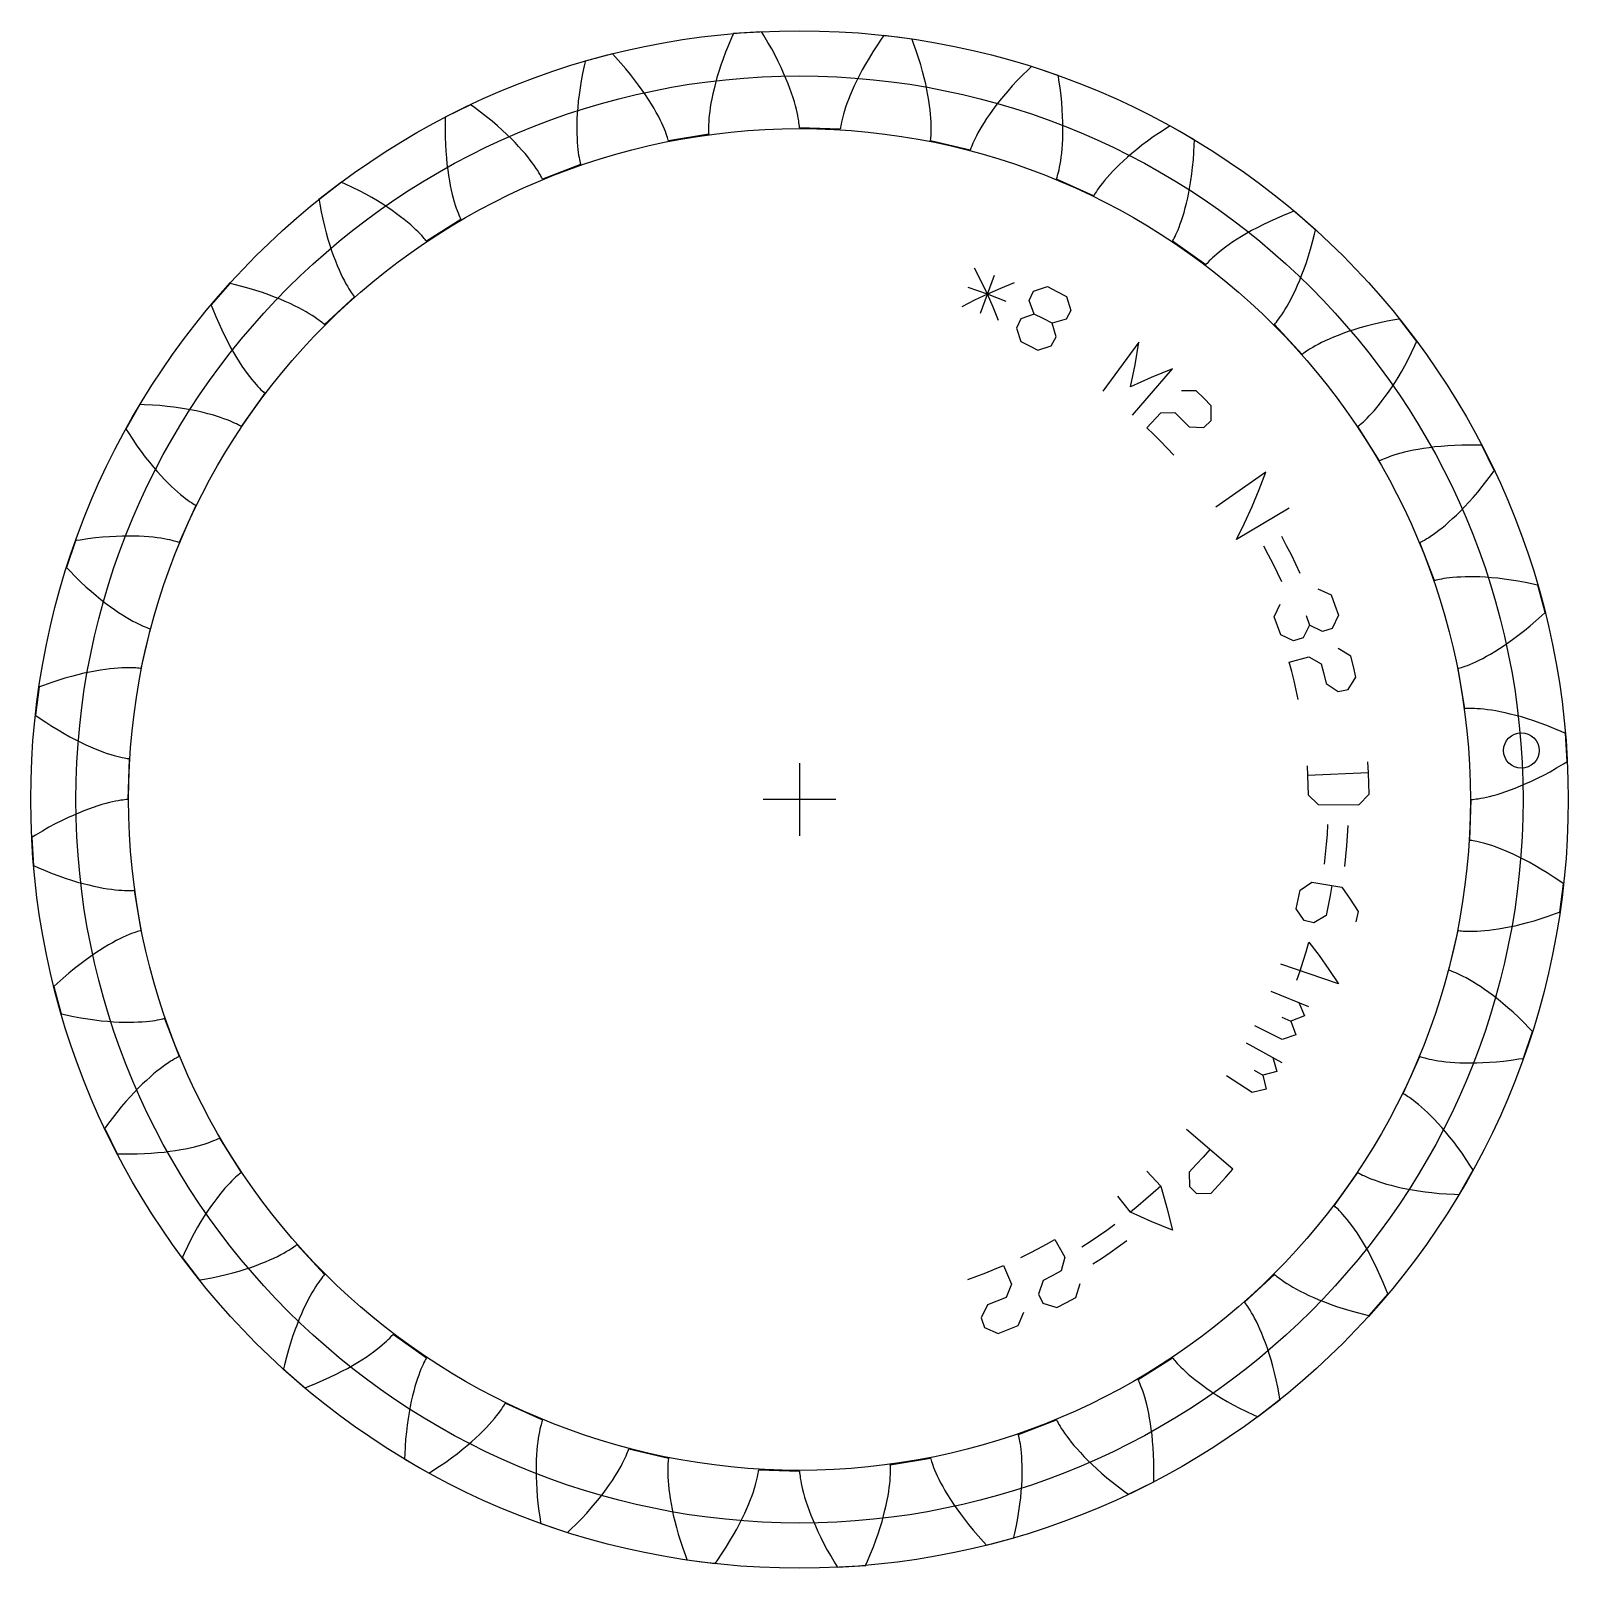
# Model space of a CAD drawing. Extents: x -34 to 34, y -34 to 34.
import ezdxf

# ---------------------------------------------------------------- set-up
doc = ezdxf.new("R2010")
doc.units = 0
for name, color, linetype in [('gear', 7, 'CONTINUOUS'), ('gear_guides', 5, 'CONTINUOUS'), ('gear_texts', 7, 'CONTINUOUS')]:
    doc.layers.add(name, color=color, linetype=linetype)

msp = doc.modelspace()

# ---------------------------------------------------------------- linework, layer by layer
at = {"layer": 'gear'}
msp.add_lwpolyline([(29.7, 0), (29.700416, 0.000924), (29.73679, 0.002999), (29.787189, 0.006969), (29.851541, 0.013447), (29.929753, 0.023041), (30.021713, 0.03636), (30.12729, 0.054006), (30.246331, 0.076579), (30.378666, 0.104673), (30.524104, 0.138879), (30.682434, 0.179779), (30.853427, 0.22795), (31.036835, 0.283963), (31.232391, 0.34838), (31.439808, 0.421755), (31.658783, 0.504636), (31.888994, 0.597558), (32.130099, 0.701048), (32.381743, 0.815624), (32.643549, 0.941792), (32.915125, 1.080047), (33.196064, 1.230872), (33.485939, 1.394738), (33.784309, 1.572103), (33.936538, 1.665988), (33.955705, 1.677972), (33.958103, 1.679473), (33.958477, 1.679838), (33.8737, 2.927871), (33.873281, 2.928181), (33.870702, 2.929345), (33.85009, 2.938626), (33.686563, 3.011063), (33.366948, 3.146449), (33.057576, 3.26961), (32.758822, 3.381057), (32.471044, 3.481316), (32.194581, 3.57092), (31.929755, 3.650414), (31.676868, 3.720348), (31.436207, 3.781285), (31.208035, 3.833791), (30.9926, 3.878444), (30.79013, 3.915823), (30.600832, 3.946519), (30.424895, 3.971124), (30.262489, 3.990237), (30.113761, 4.00446), (29.978843, 4.014401), (29.857842, 4.020668), (29.750849, 4.023875), (29.657932, 4.024635), (29.579141, 4.023565), (29.514505, 4.02128), (29.464032, 4.018398), (29.427711, 4.015535), (29.427174, 4.016395), (29.129323, 5.794183), (29.129551, 5.79517), (29.164821, 5.804302), (29.213477, 5.818028), (29.275329, 5.836935), (29.350166, 5.861603), (29.437761, 5.892607), (29.537866, 5.930511), (29.650217, 5.975874), (29.774528, 6.029246), (29.910498, 6.091168), (30.057806, 6.16217), (30.216116, 6.242775), (30.385073, 6.333493), (30.564304, 6.434823), (30.753421, 6.547254), (30.952019, 6.671262), (31.159678, 6.80731), (31.375961, 6.955849), (31.600416, 7.117317), (31.832578, 7.292137), (32.071964, 7.480717), (32.318079, 7.683452), (32.570416, 7.900721), (32.828451, 8.132888), (32.959439, 8.254667), (32.9759, 8.270159), (32.977959, 8.2721), (32.978254, 8.27253), (32.651627, 9.480044), (32.651156, 9.480266), (32.648399, 9.480905), (32.626373, 9.485987), (32.451856, 9.525128), (32.11197, 9.59556), (31.784515, 9.655998), (31.469759, 9.70702), (31.167951, 9.74921), (30.879319, 9.783157), (30.604073, 9.809458), (30.342402, 9.828713), (30.094477, 9.841528), (29.860446, 9.848512), (29.640439, 9.850277), (29.434567, 9.847438), (29.242918, 9.840614), (29.065561, 9.830423), (28.902547, 9.817484), (28.753902, 9.802419), (28.619637, 9.785847), (28.499739, 9.768388), (28.394176, 9.75066), (28.302896, 9.733278), (28.225828, 9.716857), (28.162879, 9.702007), (28.113938, 9.689333), (28.078874, 9.67944), (28.078179, 9.680178), (27.439222, 11.365698), (27.439253, 11.366711), (27.472064, 11.382548), (27.517108, 11.405503), (27.574082, 11.436113), (27.642669, 11.474908), (27.722532, 11.522404), (27.813319, 11.57911), (27.914661, 11.64552), (28.026171, 11.722118), (28.147448, 11.809376), (28.278074, 11.907753), (28.417617, 12.017694), (28.565629, 12.13963), (28.721647, 12.273979), (28.885196, 12.421145), (29.055786, 12.581514), (29.232913, 12.755461), (29.416062, 12.943341), (29.604703, 13.145495), (29.798298, 13.362248), (29.996294, 13.593907), (30.198129, 13.840761), (30.40323, 14.103084), (30.611014, 14.38113), (30.715727, 14.526123), (30.728849, 14.544529), (30.73049, 14.546835), (30.730696, 14.547314), (30.174771, 15.667904), (30.174264, 15.66803), (30.171436, 15.668118), (30.148842, 15.668806), (29.970043, 15.673149), (29.622946, 15.675919), (29.289992, 15.671312), (28.971331, 15.659948), (28.667091, 15.642447), (28.377382, 15.619433), (28.102294, 15.591531), (27.841895, 15.559366), (27.596233, 15.523567), (27.365336, 15.484759), (27.149213, 15.443569), (26.94785, 15.400622), (26.761215, 15.35654), (26.589255, 15.311944), (26.431896, 15.267451), (26.289047, 15.223676), (26.160594, 15.181229), (26.046406, 15.140714), (25.94633, 15.102733), (25.860195, 15.067877), (25.787812, 15.036736), (25.72897, 15.00989), (25.683442, 14.987913), (25.650981, 14.971368), (25.650156, 14.971957), (24.694647, 16.500436), (24.69448, 16.501435), (24.723571, 16.523369), (24.763271, 16.554671), (24.813179, 16.595808), (24.872879, 16.647238), (24.941942, 16.709402), (25.019922, 16.78273), (25.10636, 16.867634), (25.200784, 16.964515), (25.302708, 17.073757), (25.411632, 17.195727), (25.527045, 17.330779), (25.648424, 17.479248), (25.775234, 17.641454), (25.90693, 17.817698), (26.042955, 18.008267), (26.182744, 18.213427), (26.32572, 18.433427), (26.471298, 18.668499), (26.618887, 18.918856), (26.767884, 19.18469), (26.917682, 19.466177), (27.067666, 19.763473), (27.217213, 20.076713), (27.291627, 20.239349), (27.300906, 20.259961), (27.302066, 20.262542), (27.302174, 20.263053), (26.538315, 21.253655), (26.537793, 21.25368), (26.535002, 21.253215), (26.512708, 21.249481), (26.336497, 21.218859), (25.99553, 21.15386), (25.669872, 21.084386), (25.35955, 21.011073), (25.064571, 20.934554), (24.784919, 20.855463), (24.52056, 20.774429), (24.271439, 20.692082), (24.037481, 20.609044), (23.818592, 20.525936), (23.614657, 20.443374), (23.425542, 20.361968), (23.251093, 20.282322), (23.091137, 20.205035), (22.945483, 20.130698), (22.813919, 20.059896), (22.696215, 19.993205), (22.592125, 19.931192), (22.501382, 19.874416), (22.423702, 19.823426), (22.358784, 19.778762), (22.306311, 19.740953), (22.265945, 19.710515), (22.237336, 19.687956), (22.236412, 19.688372), (21.001071, 21.001071), (21.000712, 21.002019), (21.024965, 21.029207), (21.057795, 21.067652), (21.098719, 21.117735), (21.147239, 21.179824), (21.202847, 21.254267), (21.265023, 21.341399), (21.333236, 21.441535), (21.406946, 21.554976), (21.485599, 21.682003), (21.568634, 21.82288), (21.655483, 21.977852), (21.745565, 22.147148), (21.838294, 22.330977), (21.933075, 22.529528), (22.029309, 22.742972), (22.126386, 22.971461), (22.223695, 23.215127), (22.320616, 23.474083), (22.416527, 23.748422), (22.5108, 24.038217), (22.602804, 24.34352), (22.691906, 24.664363), (22.777469, 25.000759), (22.818725, 25.174788), (22.823804, 25.196814), (22.824438, 25.199572), (22.824445, 25.200094), (21.882006, 26.02264), (21.88149, 26.022564), (21.878843, 26.021563), (21.857706, 26.013551), (21.690855, 25.94914), (21.36912, 25.818871), (21.063273, 25.687199), (20.773217, 25.554754), (20.498833, 25.422157), (20.239984, 25.290028), (19.996514, 25.158978), (19.768245, 25.029612), (19.554983, 24.902527), (19.356513, 24.778313), (19.172604, 24.657552), (19.003004, 24.540815), (18.847445, 24.428666), (18.705641, 24.321658), (18.577287, 24.220334), (18.462064, 24.125226), (18.359633, 24.036853), (18.269641, 23.955724), (18.191718, 23.882336), (18.125478, 23.817172), (18.070522, 23.760701), (18.026432, 23.713381), (17.99278, 23.675653), (17.969122, 23.647946), (17.968135, 23.648174), (16.500436, 24.694647), (16.499899, 24.695507), (16.518382, 24.726904), (16.543081, 24.771015), (16.573447, 24.82812), (16.608922, 24.898481), (16.648938, 24.982342), (16.692921, 25.07993), (16.740288, 25.19145), (16.79045, 25.317091), (16.84281, 25.457022), (16.896766, 25.611391), (16.951712, 25.780329), (17.007035, 25.963946), (17.062119, 26.162333), (17.116345, 26.37556), (17.169088, 26.603677), (17.219724, 26.846714), (17.267626, 27.104683), (17.312165, 27.377572), (17.352712, 27.665351), (17.388637, 27.967968), (17.419312, 28.285354), (17.444109, 28.617415), (17.4624, 28.96404), (17.468912, 29.142774), (17.469597, 29.165368), (17.46968, 29.168196), (17.469585, 29.168709), (16.384784, 29.79159), (16.384293, 29.791414), (16.381892, 29.789916), (16.362724, 29.777935), (16.211645, 29.682211), (15.921506, 29.491677), (15.647224, 29.302868), (15.38858, 29.11638), (15.145337, 28.932802), (14.917239, 28.752713), (14.704013, 28.576682), (14.505369, 28.405268), (14.320997, 28.23902), (14.150574, 28.078473), (13.993758, 27.924153), (13.850191, 27.776572), (13.719501, 27.63623), (13.601297, 27.503614), (13.495177, 27.379196), (13.400722, 27.263436), (13.3175, 27.156778), (13.245065, 27.059652), (13.182956, 26.972472), (13.130703, 26.895637), (13.087819, 26.82953), (13.053808, 26.774518), (13.028163, 26.73095), (13.010365, 26.699159), (13.009352, 26.69919), (11.365698, 27.439222), (11.365003, 27.43996), (11.377006, 27.47436), (11.392625, 27.522442), (11.411267, 27.584373), (11.432333, 27.660303), (11.45522, 27.75036), (11.47932, 27.854653), (11.50402, 27.973272), (11.528707, 28.106285), (11.552761, 28.253741), (11.575565, 28.415671), (11.596497, 28.592082), (11.614935, 28.782965), (11.630258, 28.988286), (11.641842, 29.207994), (11.649069, 29.442017), (11.651318, 29.690264), (11.647973, 29.952621), (11.638418, 30.228955), (11.622043, 30.519115), (11.59824, 30.822927), (11.566406, 31.140198), (11.525944, 31.470716), (11.476261, 31.81425), (11.447779, 31.990819), (11.444042, 32.013113), (11.443572, 32.015903), (11.443379, 32.016388), (10.257904, 32.415666), (10.257457, 32.415397), (10.255394, 32.41346), (10.238932, 32.397969), (10.109431, 32.27461), (9.862038, 32.031135), (9.629861, 31.792443), (9.412569, 31.55908), (9.209814, 31.331575), (9.021233, 31.110446), (8.846446, 30.8962), (8.685059, 30.689326), (8.536664, 30.490303), (8.400837, 30.299593), (8.27714, 30.117645), (8.165123, 29.944892), (8.064323, 29.78175), (7.974263, 29.628621), (7.894455, 29.485891), (7.824399, 29.353928), (7.763584, 29.233084), (7.711488, 29.123692), (7.667581, 29.026071), (7.631321, 28.940518), (7.602158, 28.867315), (7.579534, 28.806724), (7.562881, 28.758991), (7.551627, 28.724339), (7.550627, 28.724171), (5.794183, 29.129323), (5.793357, 29.129911), (5.798418, 29.165991), (5.804357, 29.216197), (5.810558, 29.280575), (5.816407, 29.359156), (5.821285, 29.451948), (5.824575, 29.558938), (5.825659, 29.680096), (5.823922, 29.815369), (5.818747, 29.964686), (5.809522, 30.127953), (5.795635, 30.305058), (5.77648, 30.495869), (5.751452, 30.700235), (5.719951, 30.917981), (5.681383, 31.148918), (5.635158, 31.392833), (5.580694, 31.649496), (5.517412, 31.918657), (5.444744, 32.200047), (5.362128, 32.493377), (5.26901, 32.798342), (5.164844, 33.114616), (5.049096, 33.441855), (4.986714, 33.609475), (4.9787, 33.630612), (4.977695, 33.633257), (4.97741, 33.633694), (3.736819, 33.794026), (3.736432, 33.793675), (3.734788, 33.791373), (3.721663, 33.772968), (3.618717, 33.626715), (3.423577, 33.339653), (3.242428, 33.060253), (3.074838, 32.788982), (2.920363, 32.526293), (2.778545, 32.272623), (2.648914, 32.028394), (2.530988, 31.79401), (2.424271, 31.569861), (2.328259, 31.356317), (2.242436, 31.153733), (2.166274, 30.962445), (2.099238, 30.782773), (2.040783, 30.615017), (1.990353, 30.45946), (1.947388, 30.316365), (1.911317, 30.185978), (1.881564, 30.068525), (1.857545, 29.964214), (1.838673, 29.873231), (1.824351, 29.795745), (1.813982, 29.731905), (1.806962, 29.68184), (1.802684, 29.645658), (1.801736, 29.645299), (0, 29.7), (-0.000924, 29.700416), (-0.002999, 29.73679), (-0.006969, 29.787189), (-0.013447, 29.851541), (-0.023041, 29.929753), (-0.03636, 30.021713), (-0.054006, 30.12729), (-0.076579, 30.246331), (-0.104673, 30.378666), (-0.138879, 30.524104), (-0.179779, 30.682434), (-0.22795, 30.853427), (-0.283963, 31.036835), (-0.34838, 31.232391), (-0.421755, 31.439808), (-0.504636, 31.658783), (-0.597558, 31.888994), (-0.701048, 32.130099), (-0.815624, 32.381743), (-0.941792, 32.643549), (-1.080047, 32.915125), (-1.230872, 33.196064), (-1.394738, 33.485939), (-1.572103, 33.784309), (-1.665988, 33.936538), (-1.677972, 33.955705), (-1.679473, 33.958103), (-1.679838, 33.958477), (-2.927871, 33.8737), (-2.928181, 33.873281), (-2.929345, 33.870702), (-2.938626, 33.85009), (-3.011063, 33.686563), (-3.146449, 33.366948), (-3.26961, 33.057576), (-3.381057, 32.758822), (-3.481316, 32.471044), (-3.57092, 32.194581), (-3.650414, 31.929755), (-3.720348, 31.676868), (-3.781285, 31.436207), (-3.833791, 31.208035), (-3.878444, 30.9926), (-3.915823, 30.79013), (-3.946519, 30.600832), (-3.971124, 30.424895), (-3.990237, 30.262489), (-4.00446, 30.113761), (-4.014401, 29.978843), (-4.020668, 29.857842), (-4.023875, 29.750849), (-4.024635, 29.657932), (-4.023565, 29.579141), (-4.02128, 29.514505), (-4.018398, 29.464032), (-4.015535, 29.427711), (-4.016395, 29.427174), (-5.794183, 29.129323), (-5.79517, 29.129551), (-5.804302, 29.164821), (-5.818028, 29.213477), (-5.836935, 29.275329), (-5.861603, 29.350166), (-5.892607, 29.437761), (-5.930511, 29.537866), (-5.975874, 29.650217), (-6.029246, 29.774528), (-6.091168, 29.910498), (-6.16217, 30.057806), (-6.242775, 30.216116), (-6.333493, 30.385073), (-6.434823, 30.564304), (-6.547254, 30.753421), (-6.671262, 30.952019), (-6.80731, 31.159678), (-6.955849, 31.375961), (-7.117317, 31.600416), (-7.292137, 31.832578), (-7.480717, 32.071964), (-7.683452, 32.318079), (-7.900721, 32.570416), (-8.132888, 32.828451), (-8.254667, 32.959439), (-8.270159, 32.9759), (-8.2721, 32.977959), (-8.27253, 32.978254), (-9.480044, 32.651627), (-9.480266, 32.651156), (-9.480905, 32.648399), (-9.485987, 32.626373), (-9.525128, 32.451856), (-9.59556, 32.11197), (-9.655998, 31.784515), (-9.70702, 31.469759), (-9.74921, 31.167951), (-9.783157, 30.879319), (-9.809458, 30.604073), (-9.828713, 30.342402), (-9.841528, 30.094477), (-9.848512, 29.860446), (-9.850277, 29.640439), (-9.847438, 29.434567), (-9.840614, 29.242918), (-9.830423, 29.065561), (-9.817484, 28.902547), (-9.802419, 28.753902), (-9.785847, 28.619637), (-9.768388, 28.499739), (-9.75066, 28.394176), (-9.733278, 28.302896), (-9.716857, 28.225828), (-9.702007, 28.162879), (-9.689333, 28.113938), (-9.67944, 28.078874), (-9.680178, 28.078179), (-11.365698, 27.439222), (-11.366711, 27.439253), (-11.382548, 27.472064), (-11.405503, 27.517108), (-11.436113, 27.574082), (-11.474908, 27.642669), (-11.522404, 27.722532), (-11.57911, 27.813319), (-11.64552, 27.914661), (-11.722118, 28.026171), (-11.809376, 28.147448), (-11.907753, 28.278074), (-12.017694, 28.417617), (-12.13963, 28.565629), (-12.273979, 28.721647), (-12.421145, 28.885196), (-12.581514, 29.055786), (-12.755461, 29.232913), (-12.943341, 29.416062), (-13.145495, 29.604703), (-13.362248, 29.798298), (-13.593907, 29.996294), (-13.840761, 30.198129), (-14.103084, 30.40323), (-14.38113, 30.611014), (-14.526123, 30.715727), (-14.544529, 30.728849), (-14.546835, 30.73049), (-14.547314, 30.730696), (-15.667904, 30.174771), (-15.66803, 30.174264), (-15.668118, 30.171436), (-15.668806, 30.148842), (-15.673149, 29.970043), (-15.675919, 29.622946), (-15.671312, 29.289992), (-15.659948, 28.971331), (-15.642447, 28.667091), (-15.619433, 28.377382), (-15.591531, 28.102294), (-15.559366, 27.841895), (-15.523567, 27.596233), (-15.484759, 27.365336), (-15.443569, 27.149213), (-15.400622, 26.94785), (-15.35654, 26.761215), (-15.311944, 26.589255), (-15.267451, 26.431896), (-15.223676, 26.289047), (-15.181229, 26.160594), (-15.140714, 26.046406), (-15.102733, 25.94633), (-15.067877, 25.860195), (-15.036736, 25.787812), (-15.00989, 25.72897), (-14.987913, 25.683442), (-14.971368, 25.650981), (-14.971957, 25.650156), (-16.500436, 24.694647), (-16.501435, 24.69448), (-16.523369, 24.723571), (-16.554671, 24.763271), (-16.595808, 24.813179), (-16.647238, 24.872879), (-16.709402, 24.941942), (-16.78273, 25.019922), (-16.867634, 25.10636), (-16.964515, 25.200784), (-17.073757, 25.302708), (-17.195727, 25.411632), (-17.330779, 25.527045), (-17.479248, 25.648424), (-17.641454, 25.775234), (-17.817698, 25.90693), (-18.008267, 26.042955), (-18.213427, 26.182744), (-18.433427, 26.32572), (-18.668499, 26.471298), (-18.918856, 26.618887), (-19.18469, 26.767884), (-19.466177, 26.917682), (-19.763473, 27.067666), (-20.076713, 27.217213), (-20.239349, 27.291627), (-20.259961, 27.300906), (-20.262542, 27.302066), (-20.263053, 27.302174), (-21.253655, 26.538315), (-21.25368, 26.537793), (-21.253215, 26.535002), (-21.249481, 26.512708), (-21.218859, 26.336497), (-21.15386, 25.99553), (-21.084386, 25.669872), (-21.011073, 25.35955), (-20.934554, 25.064571), (-20.855463, 24.784919), (-20.774429, 24.52056), (-20.692082, 24.271439), (-20.609044, 24.037481), (-20.525936, 23.818592), (-20.443374, 23.614657), (-20.361968, 23.425542), (-20.282322, 23.251093), (-20.205035, 23.091137), (-20.130698, 22.945483), (-20.059896, 22.813919), (-19.993205, 22.696215), (-19.931192, 22.592125), (-19.874416, 22.501382), (-19.823426, 22.423702), (-19.778762, 22.358784), (-19.740953, 22.306311), (-19.710515, 22.265945), (-19.687956, 22.237336), (-19.688372, 22.236412), (-21.001071, 21.001071), (-21.002019, 21.000712), (-21.029207, 21.024965), (-21.067652, 21.057795), (-21.117735, 21.098719), (-21.179824, 21.147239), (-21.254267, 21.202847), (-21.341399, 21.265023), (-21.441535, 21.333236), (-21.554976, 21.406946), (-21.682003, 21.485599), (-21.82288, 21.568634), (-21.977852, 21.655483), (-22.147148, 21.745565), (-22.330977, 21.838294), (-22.529528, 21.933075), (-22.742972, 22.029309), (-22.971461, 22.126386), (-23.215127, 22.223695), (-23.474083, 22.320616), (-23.748422, 22.416527), (-24.038217, 22.5108), (-24.34352, 22.602804), (-24.664363, 22.691906), (-25.000759, 22.777469), (-25.174788, 22.818725), (-25.196814, 22.823804), (-25.199572, 22.824438), (-25.200094, 22.824445), (-26.02264, 21.882006), (-26.022564, 21.88149), (-26.021563, 21.878843), (-26.013551, 21.857706), (-25.94914, 21.690855), (-25.818871, 21.36912), (-25.687199, 21.063273), (-25.554754, 20.773217), (-25.422157, 20.498833), (-25.290028, 20.239984), (-25.158978, 19.996514), (-25.029612, 19.768245), (-24.902527, 19.554983), (-24.778313, 19.356513), (-24.657552, 19.172604), (-24.540815, 19.003004), (-24.428666, 18.847445), (-24.321658, 18.705641), (-24.220334, 18.577287), (-24.125226, 18.462064), (-24.036853, 18.359633), (-23.955724, 18.269641), (-23.882336, 18.191718), (-23.817172, 18.125478), (-23.760701, 18.070522), (-23.713381, 18.026432), (-23.675653, 17.99278), (-23.647946, 17.969122), (-23.648174, 17.968135), (-24.694647, 16.500436), (-24.695507, 16.499899), (-24.726904, 16.518382), (-24.771015, 16.543081), (-24.82812, 16.573447), (-24.898481, 16.608922), (-24.982342, 16.648938), (-25.07993, 16.692921), (-25.19145, 16.740288), (-25.317091, 16.79045), (-25.457022, 16.84281), (-25.611391, 16.896766), (-25.780329, 16.951712), (-25.963946, 17.007035), (-26.162333, 17.062119), (-26.37556, 17.116345), (-26.603677, 17.169088), (-26.846714, 17.219724), (-27.104683, 17.267626), (-27.377572, 17.312165), (-27.665351, 17.352712), (-27.967968, 17.388637), (-28.285354, 17.419312), (-28.617415, 17.444109), (-28.96404, 17.4624), (-29.142774, 17.468912), (-29.165368, 17.469597), (-29.168196, 17.46968), (-29.168709, 17.469585), (-29.79159, 16.384784), (-29.791414, 16.384293), (-29.789916, 16.381892), (-29.777935, 16.362724), (-29.682211, 16.211645), (-29.491677, 15.921506), (-29.302868, 15.647224), (-29.11638, 15.38858), (-28.932802, 15.145337), (-28.752713, 14.917239), (-28.576682, 14.704013), (-28.405268, 14.505369), (-28.23902, 14.320997), (-28.078473, 14.150574), (-27.924153, 13.993758), (-27.776572, 13.850191), (-27.63623, 13.719501), (-27.503614, 13.601297), (-27.379196, 13.495177), (-27.263436, 13.400722), (-27.156778, 13.3175), (-27.059652, 13.245065), (-26.972472, 13.182956), (-26.895637, 13.130703), (-26.82953, 13.087819), (-26.774518, 13.053808), (-26.73095, 13.028163), (-26.699159, 13.010365), (-26.69919, 13.009352), (-27.439222, 11.365698), (-27.43996, 11.365003), (-27.47436, 11.377006), (-27.522442, 11.392625), (-27.584373, 11.411267), (-27.660303, 11.432333), (-27.75036, 11.45522), (-27.854653, 11.47932), (-27.973272, 11.50402), (-28.106285, 11.528707), (-28.253741, 11.552761), (-28.415671, 11.575565), (-28.592082, 11.596497), (-28.782965, 11.614935), (-28.988286, 11.630258), (-29.207994, 11.641842), (-29.442017, 11.649069), (-29.690264, 11.651318), (-29.952621, 11.647973), (-30.228955, 11.638418), (-30.519115, 11.622043), (-30.822927, 11.59824), (-31.140198, 11.566406), (-31.470716, 11.525944), (-31.81425, 11.476261), (-31.990819, 11.447779), (-32.013113, 11.444042), (-32.015903, 11.443572), (-32.016388, 11.443379), (-32.415666, 10.257904), (-32.415397, 10.257457), (-32.41346, 10.255394), (-32.397969, 10.238932), (-32.27461, 10.109431), (-32.031135, 9.862038), (-31.792443, 9.629861), (-31.55908, 9.412569), (-31.331575, 9.209814), (-31.110446, 9.021233), (-30.8962, 8.846446), (-30.689326, 8.685059), (-30.490303, 8.536664), (-30.299593, 8.400837), (-30.117645, 8.27714), (-29.944892, 8.165123), (-29.78175, 8.064323), (-29.628621, 7.974263), (-29.485891, 7.894455), (-29.353928, 7.824399), (-29.233084, 7.763584), (-29.123692, 7.711488), (-29.026071, 7.667581), (-28.940518, 7.631321), (-28.867315, 7.602158), (-28.806724, 7.579534), (-28.758991, 7.562881), (-28.724339, 7.551627), (-28.724171, 7.550627), (-29.129323, 5.794183), (-29.129911, 5.793357), (-29.165991, 5.798418), (-29.216197, 5.804357), (-29.280575, 5.810558), (-29.359156, 5.816407), (-29.451948, 5.821285), (-29.558938, 5.824575), (-29.680096, 5.825659), (-29.815369, 5.823922), (-29.964686, 5.818747), (-30.127953, 5.809522), (-30.305058, 5.795635), (-30.495869, 5.77648), (-30.700235, 5.751452), (-30.917981, 5.719951), (-31.148918, 5.681383), (-31.392833, 5.635158), (-31.649496, 5.580694), (-31.918657, 5.517412), (-32.200047, 5.444744), (-32.493377, 5.362128), (-32.798342, 5.26901), (-33.114616, 5.164844), (-33.441855, 5.049096), (-33.609475, 4.986714), (-33.630612, 4.9787), (-33.633257, 4.977695), (-33.633694, 4.97741), (-33.794026, 3.736819), (-33.793675, 3.736432), (-33.791373, 3.734788), (-33.772968, 3.721663), (-33.626715, 3.618717), (-33.339653, 3.423577), (-33.060253, 3.242428), (-32.788982, 3.074838), (-32.526293, 2.920363), (-32.272623, 2.778545), (-32.028394, 2.648914), (-31.79401, 2.530988), (-31.569861, 2.424271), (-31.356317, 2.328259), (-31.153733, 2.242436), (-30.962445, 2.166274), (-30.782773, 2.099238), (-30.615017, 2.040783), (-30.45946, 1.990353), (-30.316365, 1.947388), (-30.185978, 1.911317), (-30.068525, 1.881564), (-29.964214, 1.857545), (-29.873231, 1.838673), (-29.795745, 1.824351), (-29.731905, 1.813982), (-29.68184, 1.806962), (-29.645658, 1.802684), (-29.645299, 1.801736), (-29.7, 0), (-29.700416, -0.000924), (-29.73679, -0.002999), (-29.787189, -0.006969), (-29.851541, -0.013447), (-29.929753, -0.023041), (-30.021713, -0.03636), (-30.12729, -0.054006), (-30.246331, -0.076579), (-30.378666, -0.104673), (-30.524104, -0.138879), (-30.682434, -0.179779), (-30.853427, -0.22795), (-31.036835, -0.283963), (-31.232391, -0.34838), (-31.439808, -0.421755), (-31.658783, -0.504636), (-31.888994, -0.597558), (-32.130099, -0.701048), (-32.381743, -0.815624), (-32.643549, -0.941792), (-32.915125, -1.080047), (-33.196064, -1.230872), (-33.485939, -1.394738), (-33.784309, -1.572103), (-33.936538, -1.665988), (-33.955705, -1.677972), (-33.958103, -1.679473), (-33.958477, -1.679838), (-33.8737, -2.927871), (-33.873281, -2.928181), (-33.870702, -2.929345), (-33.85009, -2.938626), (-33.686563, -3.011063), (-33.366948, -3.146449), (-33.057576, -3.26961), (-32.758822, -3.381057), (-32.471044, -3.481316), (-32.194581, -3.57092), (-31.929755, -3.650414), (-31.676868, -3.720348), (-31.436207, -3.781285), (-31.208035, -3.833791), (-30.9926, -3.878444), (-30.79013, -3.915823), (-30.600832, -3.946519), (-30.424895, -3.971124), (-30.262489, -3.990237), (-30.113761, -4.00446), (-29.978843, -4.014401), (-29.857842, -4.020668), (-29.750849, -4.023875), (-29.657932, -4.024635), (-29.579141, -4.023565), (-29.514505, -4.02128), (-29.464032, -4.018398), (-29.427711, -4.015535), (-29.427174, -4.016395), (-29.129323, -5.794183), (-29.129551, -5.79517), (-29.164821, -5.804302), (-29.213477, -5.818028), (-29.275329, -5.836935), (-29.350166, -5.861603), (-29.437761, -5.892607), (-29.537866, -5.930511), (-29.650217, -5.975874), (-29.774528, -6.029246), (-29.910498, -6.091168), (-30.057806, -6.16217), (-30.216116, -6.242775), (-30.385073, -6.333493), (-30.564304, -6.434823), (-30.753421, -6.547254), (-30.952019, -6.671262), (-31.159678, -6.80731), (-31.375961, -6.955849), (-31.600416, -7.117317), (-31.832578, -7.292137), (-32.071964, -7.480717), (-32.318079, -7.683452), (-32.570416, -7.900721), (-32.828451, -8.132888), (-32.959439, -8.254667), (-32.9759, -8.270159), (-32.977959, -8.2721), (-32.978254, -8.27253), (-32.651627, -9.480044), (-32.651156, -9.480266), (-32.648399, -9.480905), (-32.626373, -9.485987), (-32.451856, -9.525128), (-32.11197, -9.59556), (-31.784515, -9.655998), (-31.469759, -9.70702), (-31.167951, -9.74921), (-30.879319, -9.783157), (-30.604073, -9.809458), (-30.342402, -9.828713), (-30.094477, -9.841528), (-29.860446, -9.848512), (-29.640439, -9.850277), (-29.434567, -9.847438), (-29.242918, -9.840614), (-29.065561, -9.830423), (-28.902547, -9.817484), (-28.753902, -9.802419), (-28.619637, -9.785847), (-28.499739, -9.768388), (-28.394176, -9.75066), (-28.302896, -9.733278), (-28.225828, -9.716857), (-28.162879, -9.702007), (-28.113938, -9.689333), (-28.078874, -9.67944), (-28.078179, -9.680178), (-27.439222, -11.365698), (-27.439253, -11.366711), (-27.472064, -11.382548), (-27.517108, -11.405503), (-27.574082, -11.436113), (-27.642669, -11.474908), (-27.722532, -11.522404), (-27.813319, -11.57911), (-27.914661, -11.64552), (-28.026171, -11.722118), (-28.147448, -11.809376), (-28.278074, -11.907753), (-28.417617, -12.017694), (-28.565629, -12.13963), (-28.721647, -12.273979), (-28.885196, -12.421145), (-29.055786, -12.581514), (-29.232913, -12.755461), (-29.416062, -12.943341), (-29.604703, -13.145495), (-29.798298, -13.362248), (-29.996294, -13.593907), (-30.198129, -13.840761), (-30.40323, -14.103084), (-30.611014, -14.38113), (-30.715727, -14.526123), (-30.728849, -14.544529), (-30.73049, -14.546835), (-30.730696, -14.547314), (-30.174771, -15.667904), (-30.174264, -15.66803), (-30.171436, -15.668118), (-30.148842, -15.668806), (-29.970043, -15.673149), (-29.622946, -15.675919), (-29.289992, -15.671312), (-28.971331, -15.659948), (-28.667091, -15.642447), (-28.377382, -15.619433), (-28.102294, -15.591531), (-27.841895, -15.559366), (-27.596233, -15.523567), (-27.365336, -15.484759), (-27.149213, -15.443569), (-26.94785, -15.400622), (-26.761215, -15.35654), (-26.589255, -15.311944), (-26.431896, -15.267451), (-26.289047, -15.223676), (-26.160594, -15.181229), (-26.046406, -15.140714), (-25.94633, -15.102733), (-25.860195, -15.067877), (-25.787812, -15.036736), (-25.72897, -15.00989), (-25.683442, -14.987913), (-25.650981, -14.971368), (-25.650156, -14.971957), (-24.694647, -16.500436), (-24.69448, -16.501435), (-24.723571, -16.523369), (-24.763271, -16.554671), (-24.813179, -16.595808), (-24.872879, -16.647238), (-24.941942, -16.709402), (-25.019922, -16.78273), (-25.10636, -16.867634), (-25.200784, -16.964515), (-25.302708, -17.073757), (-25.411632, -17.195727), (-25.527045, -17.330779), (-25.648424, -17.479248), (-25.775234, -17.641454), (-25.90693, -17.817698), (-26.042955, -18.008267), (-26.182744, -18.213427), (-26.32572, -18.433427), (-26.471298, -18.668499), (-26.618887, -18.918856), (-26.767884, -19.18469), (-26.917682, -19.466177), (-27.067666, -19.763473), (-27.217213, -20.076713), (-27.291627, -20.239349), (-27.300906, -20.259961), (-27.302066, -20.262542), (-27.302174, -20.263053), (-26.538315, -21.253655), (-26.537793, -21.25368), (-26.535002, -21.253215), (-26.512708, -21.249481), (-26.336497, -21.218859), (-25.99553, -21.15386), (-25.669872, -21.084386), (-25.35955, -21.011073), (-25.064571, -20.934554), (-24.784919, -20.855463), (-24.52056, -20.774429), (-24.271439, -20.692082), (-24.037481, -20.609044), (-23.818592, -20.525936), (-23.614657, -20.443374), (-23.425542, -20.361968), (-23.251093, -20.282322), (-23.091137, -20.205035), (-22.945483, -20.130698), (-22.813919, -20.059896), (-22.696215, -19.993205), (-22.592125, -19.931192), (-22.501382, -19.874416), (-22.423702, -19.823426), (-22.358784, -19.778762), (-22.306311, -19.740953), (-22.265945, -19.710515), (-22.237336, -19.687956), (-22.236412, -19.688372), (-21.001071, -21.001071), (-21.000712, -21.002019), (-21.024965, -21.029207), (-21.057795, -21.067652), (-21.098719, -21.117735), (-21.147239, -21.179824), (-21.202847, -21.254267), (-21.265023, -21.341399), (-21.333236, -21.441535), (-21.406946, -21.554976), (-21.485599, -21.682003), (-21.568634, -21.82288), (-21.655483, -21.977852), (-21.745565, -22.147148), (-21.838294, -22.330977), (-21.933075, -22.529528), (-22.029309, -22.742972), (-22.126386, -22.971461), (-22.223695, -23.215127), (-22.320616, -23.474083), (-22.416527, -23.748422), (-22.5108, -24.038217), (-22.602804, -24.34352), (-22.691906, -24.664363), (-22.777469, -25.000759), (-22.818725, -25.174788), (-22.823804, -25.196814), (-22.824438, -25.199572), (-22.824445, -25.200094), (-21.882006, -26.02264), (-21.88149, -26.022564), (-21.878843, -26.021563), (-21.857706, -26.013551), (-21.690855, -25.94914), (-21.36912, -25.818871), (-21.063273, -25.687199), (-20.773217, -25.554754), (-20.498833, -25.422157), (-20.239984, -25.290028), (-19.996514, -25.158978), (-19.768245, -25.029612), (-19.554983, -24.902527), (-19.356513, -24.778313), (-19.172604, -24.657552), (-19.003004, -24.540815), (-18.847445, -24.428666), (-18.705641, -24.321658), (-18.577287, -24.220334), (-18.462064, -24.125226), (-18.359633, -24.036853), (-18.269641, -23.955724), (-18.191718, -23.882336), (-18.125478, -23.817172), (-18.070522, -23.760701), (-18.026432, -23.713381), (-17.99278, -23.675653), (-17.969122, -23.647946), (-17.968135, -23.648174), (-16.500436, -24.694647), (-16.499899, -24.695507), (-16.518382, -24.726904), (-16.543081, -24.771015), (-16.573447, -24.82812), (-16.608922, -24.898481), (-16.648938, -24.982342), (-16.692921, -25.07993), (-16.740288, -25.19145), (-16.79045, -25.317091), (-16.84281, -25.457022), (-16.896766, -25.611391), (-16.951712, -25.780329), (-17.007035, -25.963946), (-17.062119, -26.162333), (-17.116345, -26.37556), (-17.169088, -26.603677), (-17.219724, -26.846714), (-17.267626, -27.104683), (-17.312165, -27.377572), (-17.352712, -27.665351), (-17.388637, -27.967968), (-17.419312, -28.285354), (-17.444109, -28.617415), (-17.4624, -28.96404), (-17.468912, -29.142774), (-17.469597, -29.165368), (-17.46968, -29.168196), (-17.469585, -29.168709), (-16.384784, -29.79159), (-16.384293, -29.791414), (-16.381892, -29.789916), (-16.362724, -29.777935), (-16.211645, -29.682211), (-15.921506, -29.491677), (-15.647224, -29.302868), (-15.38858, -29.11638), (-15.145337, -28.932802), (-14.917239, -28.752713), (-14.704013, -28.576682), (-14.505369, -28.405268), (-14.320997, -28.23902), (-14.150574, -28.078473), (-13.993758, -27.924153), (-13.850191, -27.776572), (-13.719501, -27.63623), (-13.601297, -27.503614), (-13.495177, -27.379196), (-13.400722, -27.263436), (-13.3175, -27.156778), (-13.245065, -27.059652), (-13.182956, -26.972472), (-13.130703, -26.895637), (-13.087819, -26.82953), (-13.053808, -26.774518), (-13.028163, -26.73095), (-13.010365, -26.699159), (-13.009352, -26.69919), (-11.365698, -27.439222), (-11.365003, -27.43996), (-11.377006, -27.47436), (-11.392625, -27.522442), (-11.411267, -27.584373), (-11.432333, -27.660303), (-11.45522, -27.75036), (-11.47932, -27.854653), (-11.50402, -27.973272), (-11.528707, -28.106285), (-11.552761, -28.253741), (-11.575565, -28.415671), (-11.596497, -28.592082), (-11.614935, -28.782965), (-11.630258, -28.988286), (-11.641842, -29.207994), (-11.649069, -29.442017), (-11.651318, -29.690264), (-11.647973, -29.952621), (-11.638418, -30.228955), (-11.622043, -30.519115), (-11.59824, -30.822927), (-11.566406, -31.140198), (-11.525944, -31.470716), (-11.476261, -31.81425), (-11.447779, -31.990819), (-11.444042, -32.013113), (-11.443572, -32.015903), (-11.443379, -32.016388), (-10.257904, -32.415666), (-10.257457, -32.415397), (-10.255394, -32.41346), (-10.238932, -32.397969), (-10.109431, -32.27461), (-9.862038, -32.031135), (-9.629861, -31.792443), (-9.412569, -31.55908), (-9.209814, -31.331575), (-9.021233, -31.110446), (-8.846446, -30.8962), (-8.685059, -30.689326), (-8.536664, -30.490303), (-8.400837, -30.299593), (-8.27714, -30.117645), (-8.165123, -29.944892), (-8.064323, -29.78175), (-7.974263, -29.628621), (-7.894455, -29.485891), (-7.824399, -29.353928), (-7.763584, -29.233084), (-7.711488, -29.123692), (-7.667581, -29.026071), (-7.631321, -28.940518), (-7.602158, -28.867315), (-7.579534, -28.806724), (-7.562881, -28.758991), (-7.551627, -28.724339), (-7.550627, -28.724171), (-5.794183, -29.129323), (-5.793357, -29.129911), (-5.798418, -29.165991), (-5.804357, -29.216197), (-5.810558, -29.280575), (-5.816407, -29.359156), (-5.821285, -29.451948), (-5.824575, -29.558938), (-5.825659, -29.680096), (-5.823922, -29.815369), (-5.818747, -29.964686), (-5.809522, -30.127953), (-5.795635, -30.305058), (-5.77648, -30.495869), (-5.751452, -30.700235), (-5.719951, -30.917981), (-5.681383, -31.148918), (-5.635158, -31.392833), (-5.580694, -31.649496), (-5.517412, -31.918657), (-5.444744, -32.200047), (-5.362128, -32.493377), (-5.26901, -32.798342), (-5.164844, -33.114616), (-5.049096, -33.441855), (-4.986714, -33.609475), (-4.9787, -33.630612), (-4.977695, -33.633257), (-4.97741, -33.633694), (-3.736819, -33.794026), (-3.736432, -33.793675), (-3.734788, -33.791373), (-3.721663, -33.772968), (-3.618717, -33.626715), (-3.423577, -33.339653), (-3.242428, -33.060253), (-3.074838, -32.788982), (-2.920363, -32.526293), (-2.778545, -32.272623), (-2.648914, -32.028394), (-2.530988, -31.79401), (-2.424271, -31.569861), (-2.328259, -31.356317), (-2.242436, -31.153733), (-2.166274, -30.962445), (-2.099238, -30.782773), (-2.040783, -30.615017), (-1.990353, -30.45946), (-1.947388, -30.316365), (-1.911317, -30.185978), (-1.881564, -30.068525), (-1.857545, -29.964214), (-1.838673, -29.873231), (-1.824351, -29.795745), (-1.813982, -29.731905), (-1.806962, -29.68184), (-1.802684, -29.645658), (-1.801736, -29.645299), (0, -29.7), (0.000924, -29.700416), (0.002999, -29.73679), (0.006969, -29.787189), (0.013447, -29.851541), (0.023041, -29.929753), (0.03636, -30.021713), (0.054006, -30.12729), (0.076579, -30.246331), (0.104673, -30.378666), (0.138879, -30.524104), (0.179779, -30.682434), (0.22795, -30.853427), (0.283963, -31.036835), (0.34838, -31.232391), (0.421755, -31.439808), (0.504636, -31.658783), (0.597558, -31.888994), (0.701048, -32.130099), (0.815624, -32.381743), (0.941792, -32.643549), (1.080047, -32.915125), (1.230872, -33.196064), (1.394738, -33.485939), (1.572103, -33.784309), (1.665988, -33.936538), (1.677972, -33.955705), (1.679473, -33.958103), (1.679838, -33.958477), (2.927871, -33.8737), (2.928181, -33.873281), (2.929345, -33.870702), (2.938626, -33.85009), (3.011063, -33.686563), (3.146449, -33.366948), (3.26961, -33.057576), (3.381057, -32.758822), (3.481316, -32.471044), (3.57092, -32.194581), (3.650414, -31.929755), (3.720348, -31.676868), (3.781285, -31.436207), (3.833791, -31.208035), (3.878444, -30.9926), (3.915823, -30.79013), (3.946519, -30.600832), (3.971124, -30.424895), (3.990237, -30.262489), (4.00446, -30.113761), (4.014401, -29.978843), (4.020668, -29.857842), (4.023875, -29.750849), (4.024635, -29.657932), (4.023565, -29.579141), (4.02128, -29.514505), (4.018398, -29.464032), (4.015535, -29.427711), (4.016395, -29.427174), (5.794183, -29.129323), (5.79517, -29.129551), (5.804302, -29.164821), (5.818028, -29.213477), (5.836935, -29.275329), (5.861603, -29.350166), (5.892607, -29.437761), (5.930511, -29.537866), (5.975874, -29.650217), (6.029246, -29.774528), (6.091168, -29.910498), (6.16217, -30.057806), (6.242775, -30.216116), (6.333493, -30.385073), (6.434823, -30.564304), (6.547254, -30.753421), (6.671262, -30.952019), (6.80731, -31.159678), (6.955849, -31.375961), (7.117317, -31.600416), (7.292137, -31.832578), (7.480717, -32.071964), (7.683452, -32.318079), (7.900721, -32.570416), (8.132888, -32.828451), (8.254667, -32.959439), (8.270159, -32.9759), (8.2721, -32.977959), (8.27253, -32.978254), (9.480044, -32.651627), (9.480266, -32.651156), (9.480905, -32.648399), (9.485987, -32.626373), (9.525128, -32.451856), (9.59556, -32.11197), (9.655998, -31.784515), (9.70702, -31.469759), (9.74921, -31.167951), (9.783157, -30.879319), (9.809458, -30.604073), (9.828713, -30.342402), (9.841528, -30.094477), (9.848512, -29.860446), (9.850277, -29.640439), (9.847438, -29.434567), (9.840614, -29.242918), (9.830423, -29.065561), (9.817484, -28.902547), (9.802419, -28.753902), (9.785847, -28.619637), (9.768388, -28.499739), (9.75066, -28.394176), (9.733278, -28.302896), (9.716857, -28.225828), (9.702007, -28.162879), (9.689333, -28.113938), (9.67944, -28.078874), (9.680178, -28.078179), (11.365698, -27.439222), (11.366711, -27.439253), (11.382548, -27.472064), (11.405503, -27.517108), (11.436113, -27.574082), (11.474908, -27.642669), (11.522404, -27.722532), (11.57911, -27.813319), (11.64552, -27.914661), (11.722118, -28.026171), (11.809376, -28.147448), (11.907753, -28.278074), (12.017694, -28.417617), (12.13963, -28.565629), (12.273979, -28.721647), (12.421145, -28.885196), (12.581514, -29.055786), (12.755461, -29.232913), (12.943341, -29.416062), (13.145495, -29.604703), (13.362248, -29.798298), (13.593907, -29.996294), (13.840761, -30.198129), (14.103084, -30.40323), (14.38113, -30.611014), (14.526123, -30.715727), (14.544529, -30.728849), (14.546835, -30.73049), (14.547314, -30.730696), (15.667904, -30.174771), (15.66803, -30.174264), (15.668118, -30.171436), (15.668806, -30.148842), (15.673149, -29.970043), (15.675919, -29.622946), (15.671312, -29.289992), (15.659948, -28.971331), (15.642447, -28.667091), (15.619433, -28.377382), (15.591531, -28.102294), (15.559366, -27.841895), (15.523567, -27.596233), (15.484759, -27.365336), (15.443569, -27.149213), (15.400622, -26.94785), (15.35654, -26.761215), (15.311944, -26.589255), (15.267451, -26.431896), (15.223676, -26.289047), (15.181229, -26.160594), (15.140714, -26.046406), (15.102733, -25.94633), (15.067877, -25.860195), (15.036736, -25.787812), (15.00989, -25.72897), (14.987913, -25.683442), (14.971368, -25.650981), (14.971957, -25.650156), (16.500436, -24.694647), (16.501435, -24.69448), (16.523369, -24.723571), (16.554671, -24.763271), (16.595808, -24.813179), (16.647238, -24.872879), (16.709402, -24.941942), (16.78273, -25.019922), (16.867634, -25.10636), (16.964515, -25.200784), (17.073757, -25.302708), (17.195727, -25.411632), (17.330779, -25.527045), (17.479248, -25.648424), (17.641454, -25.775234), (17.817698, -25.90693), (18.008267, -26.042955), (18.213427, -26.182744), (18.433427, -26.32572), (18.668499, -26.471298), (18.918856, -26.618887), (19.18469, -26.767884), (19.466177, -26.917682), (19.763473, -27.067666), (20.076713, -27.217213), (20.239349, -27.291627), (20.259961, -27.300906), (20.262542, -27.302066), (20.263053, -27.302174), (21.253655, -26.538315), (21.25368, -26.537793), (21.253215, -26.535002), (21.249481, -26.512708), (21.218859, -26.336497), (21.15386, -25.99553), (21.084386, -25.669872), (21.011073, -25.35955), (20.934554, -25.064571), (20.855463, -24.784919), (20.774429, -24.52056), (20.692082, -24.271439), (20.609044, -24.037481), (20.525936, -23.818592), (20.443374, -23.614657), (20.361968, -23.425542), (20.282322, -23.251093), (20.205035, -23.091137), (20.130698, -22.945483), (20.059896, -22.813919), (19.993205, -22.696215), (19.931192, -22.592125), (19.874416, -22.501382), (19.823426, -22.423702), (19.778762, -22.358784), (19.740953, -22.306311), (19.710515, -22.265945), (19.687956, -22.237336), (19.688372, -22.236412), (21.001071, -21.001071), (21.002019, -21.000712), (21.029207, -21.024965), (21.067652, -21.057795), (21.117735, -21.098719), (21.179824, -21.147239), (21.254267, -21.202847), (21.341399, -21.265023), (21.441535, -21.333236), (21.554976, -21.406946), (21.682003, -21.485599), (21.82288, -21.568634), (21.977852, -21.655483), (22.147148, -21.745565), (22.330977, -21.838294), (22.529528, -21.933075), (22.742972, -22.029309), (22.971461, -22.126386), (23.215127, -22.223695), (23.474083, -22.320616), (23.748422, -22.416527), (24.038217, -22.5108), (24.34352, -22.602804), (24.664363, -22.691906), (25.000759, -22.777469), (25.174788, -22.818725), (25.196814, -22.823804), (25.199572, -22.824438), (25.200094, -22.824445), (26.02264, -21.882006), (26.022564, -21.88149), (26.021563, -21.878843), (26.013551, -21.857706), (25.94914, -21.690855), (25.818871, -21.36912), (25.687199, -21.063273), (25.554754, -20.773217), (25.422157, -20.498833), (25.290028, -20.239984), (25.158978, -19.996514), (25.029612, -19.768245), (24.902527, -19.554983), (24.778313, -19.356513), (24.657552, -19.172604), (24.540815, -19.003004), (24.428666, -18.847445), (24.321658, -18.705641), (24.220334, -18.577287), (24.125226, -18.462064), (24.036853, -18.359633), (23.955724, -18.269641), (23.882336, -18.191718), (23.817172, -18.125478), (23.760701, -18.070522), (23.713381, -18.026432), (23.675653, -17.99278), (23.647946, -17.969122), (23.648174, -17.968135), (24.694647, -16.500436), (24.695507, -16.499899), (24.726904, -16.518382), (24.771015, -16.543081), (24.82812, -16.573447), (24.898481, -16.608922), (24.982342, -16.648938), (25.07993, -16.692921), (25.19145, -16.740288), (25.317091, -16.79045), (25.457022, -16.84281), (25.611391, -16.896766), (25.780329, -16.951712), (25.963946, -17.007035), (26.162333, -17.062119), (26.37556, -17.116345), (26.603677, -17.169088), (26.846714, -17.219724), (27.104683, -17.267626), (27.377572, -17.312165), (27.665351, -17.352712), (27.967968, -17.388637), (28.285354, -17.419312), (28.617415, -17.444109), (28.96404, -17.4624), (29.142774, -17.468912), (29.165368, -17.469597), (29.168196, -17.46968), (29.168709, -17.469585), (29.79159, -16.384784), (29.791414, -16.384293), (29.789916, -16.381892), (29.777935, -16.362724), (29.682211, -16.211645), (29.491677, -15.921506), (29.302868, -15.647224), (29.11638, -15.38858), (28.932802, -15.145337), (28.752713, -14.917239), (28.576682, -14.704013), (28.405268, -14.505369), (28.23902, -14.320997), (28.078473, -14.150574), (27.924153, -13.993758), (27.776572, -13.850191), (27.63623, -13.719501), (27.503614, -13.601297), (27.379196, -13.495177), (27.263436, -13.400722), (27.156778, -13.3175), (27.059652, -13.245065), (26.972472, -13.182956), (26.895637, -13.130703), (26.82953, -13.087819), (26.774518, -13.053808), (26.73095, -13.028163), (26.699159, -13.010365), (26.69919, -13.009352), (27.439222, -11.365698), (27.43996, -11.365003), (27.47436, -11.377006), (27.522442, -11.392625), (27.584373, -11.411267), (27.660303, -11.432333), (27.75036, -11.45522), (27.854653, -11.47932), (27.973272, -11.50402), (28.106285, -11.528707), (28.253741, -11.552761), (28.415671, -11.575565), (28.592082, -11.596497), (28.782965, -11.614935), (28.988286, -11.630258), (29.207994, -11.641842), (29.442017, -11.649069), (29.690264, -11.651318), (29.952621, -11.647973), (30.228955, -11.638418), (30.519115, -11.622043), (30.822927, -11.59824), (31.140198, -11.566406), (31.470716, -11.525944), (31.81425, -11.476261), (31.990819, -11.447779), (32.013113, -11.444042), (32.015903, -11.443572), (32.016388, -11.443379), (32.415666, -10.257904), (32.415397, -10.257457), (32.41346, -10.255394), (32.397969, -10.238932), (32.27461, -10.109431), (32.031135, -9.862038), (31.792443, -9.629861), (31.55908, -9.412569), (31.331575, -9.209814), (31.110446, -9.021233), (30.8962, -8.846446), (30.689326, -8.685059), (30.490303, -8.536664), (30.299593, -8.400837), (30.117645, -8.27714), (29.944892, -8.165123), (29.78175, -8.064323), (29.628621, -7.974263), (29.485891, -7.894455), (29.353928, -7.824399), (29.233084, -7.763584), (29.123692, -7.711488), (29.026071, -7.667581), (28.940518, -7.631321), (28.867315, -7.602158), (28.806724, -7.579534), (28.758991, -7.562881), (28.724339, -7.551627), (28.724171, -7.550627), (29.129323, -5.794183), (29.129911, -5.793357), (29.165991, -5.798418), (29.216197, -5.804357), (29.280575, -5.810558), (29.359156, -5.816407), (29.451948, -5.821285), (29.558938, -5.824575), (29.680096, -5.825659), (29.815369, -5.823922), (29.964686, -5.818747), (30.127953, -5.809522), (30.305058, -5.795635), (30.495869, -5.77648), (30.700235, -5.751452), (30.917981, -5.719951), (31.148918, -5.681383), (31.392833, -5.635158), (31.649496, -5.580694), (31.918657, -5.517412), (32.200047, -5.444744), (32.493377, -5.362128), (32.798342, -5.26901), (33.114616, -5.164844), (33.441855, -5.049096), (33.609475, -4.986714), (33.630612, -4.9787), (33.633257, -4.977695), (33.633694, -4.97741), (33.794026, -3.736819), (33.793675, -3.736432), (33.791373, -3.734788), (33.772968, -3.721663), (33.626715, -3.618717), (33.339653, -3.423577), (33.060253, -3.242428), (32.788982, -3.074838), (32.526293, -2.920363), (32.272623, -2.778545), (32.028394, -2.648914), (31.79401, -2.530988), (31.569861, -2.424271), (31.356317, -2.328259), (31.153733, -2.242436), (30.962445, -2.166274), (30.782773, -2.099238), (30.615017, -2.040783), (30.45946, -1.990353), (30.316365, -1.947388), (30.185978, -1.911317), (30.068525, -1.881564), (29.964214, -1.857545), (29.873231, -1.838673), (29.795745, -1.824351), (29.731905, -1.813982), (29.68184, -1.806962), (29.645658, -1.802684), (29.645299, -1.801736)], close=True, dxfattribs=at)
at = {"layer": 'gear_guides'}
for p, q in [((0, 1.6), (0, -1.6)), ((1.6, 0), (-1.6, 0))]:
    msp.add_line(p, q, dxfattribs=at)
for centre, radius in [((0, 0), 34), ((0, 0), 32), ((0, 0), 29.669883), ((31.926427, 2.1687), 0.785)]:
    msp.add_circle(centre, radius, dxfattribs=at)
at = {"layer": 'gear_texts'}
for points in [[(8.802429, 21.191364), (8.56621, 21.771282), (8.311213, 22.34967), (8.037414, 22.926027), (7.744801, 23.499848)], [(7.998152, 21.507818), (8.624274, 23.191522)], [(9.491513, 22.850296), (8.89507, 22.607089), (8.311213, 22.34967), (7.740262, 22.078429), (7.182528, 21.79376)], [(9.146971, 22.02083), (8.73064, 22.189185), (8.311213, 22.34967), (7.888838, 22.502228), (7.463665, 22.646804)], [(10.375911, 21.469152), (9.781985, 21.252798), (9.594218, 20.844847), (9.789662, 20.256124), (10.1694, 20.068168), (10.545531, 19.873093), (11.13586, 20.063631), (11.353798, 20.456293), (11.177045, 21.063183), (10.778389, 21.26994), (10.375911, 21.469152), (10.157519, 22.068701), (10.345286, 22.476652), (10.96216, 22.68218), (11.387379, 22.471712), (11.808559, 22.253274), (12.007612, 21.63428), (11.789674, 21.241618), (11.177045, 21.063183)], [(14.730613, 17.004619), (16.494884, 19.041246), (15.558163, 18.658679), (14.641905, 18.247829), (14.844471, 19.23134), (15.014991, 20.2287), (13.409007, 18.065065)], [(16.554131, 15.235117), (16.264279, 15.544172), (15.968658, 15.847713), (15.667373, 16.145633), (15.360531, 16.437826), (15.97377, 17.094073), (16.605606, 17.112506), (16.924933, 16.796745), (17.238257, 16.475027), (17.875912, 16.451581), (18.206357, 16.755696), (18.212236, 17.405882), (17.881209, 17.745778), (17.543839, 18.079379), (16.893628, 18.078444)], [(21.649486, 12.882158), (19.333886, 11.504299), (19.686112, 12.221671), (20.017973, 12.956264), (20.328948, 13.707562), (20.618527, 14.475034), (18.413196, 12.926804)], [(22.145287, 9.989446), (21.953232, 10.404726), (21.753392, 10.816316), (21.545835, 11.22407), (21.330636, 11.627842)], [(21.326553, 9.620126), (21.141599, 10.020053), (20.949147, 10.416426), (20.749263, 10.809104), (20.542021, 11.197949)], [(22.921795, 9.317516), (23.512344, 9.045436), (23.678523, 8.601035), (23.836303, 8.153583), (23.55805, 7.565917), (23.130471, 7.428596), (22.561553, 7.717534), (22.275314, 7.153953), (21.847736, 7.016631), (21.286804, 7.281486), (21.145899, 7.681079), (20.997495, 8.077948), (21.257673, 8.641065)], [(22.412211, 8.141057), (22.561553, 7.717534)], [(22.059263, 4.420063), (21.97211, 4.834711), (21.877163, 5.247644), (21.774457, 5.658716), (21.664027, 6.067781), (22.52892, 6.310025), (23.07841, 5.997586), (23.187266, 5.561897), (23.287899, 5.124235), (23.820607, 4.772987), (24.260943, 4.861218), (24.603688, 5.41376), (24.49737, 5.87615), (24.382362, 6.336455), (23.82626, 6.673392)], [(22.448874, 1.481928), (22.472801, 1.058895), (22.488757, 0.635487), (22.496737, 0.211854), (22.945805, -0.216083), (24.74208, -0.232999), (25.191149, 0.237228), (25.182214, 0.711599), (25.164346, 1.185718), (25.137553, 1.659417)], [(25.164346, 1.185718), (22.472801, 1.058895)], [(23.22082, -2.856951), (23.270506, -2.419137), (23.311937, -1.980465), (23.3451, -1.541091), (23.369983, -1.10117)], [(24.112276, -2.96663), (24.163869, -2.512008), (24.206891, -2.056496), (24.241327, -1.600254), (24.267165, -1.143444)], [(23.540107, -3.800969), (23.464351, -4.243615), (23.380271, -4.684756), (23.287899, -5.124235), (22.750565, -5.457146), (22.313864, -5.352395), (21.97211, -4.834711), (22.059263, -4.420063), (22.138592, -4.003847), (22.653415, -3.657797), (23.983454, -3.872556), (24.34819, -4.403461), (24.701279, -4.94945), (24.603688, -5.41376)], [(21.990107, -7.987731), (22.136637, -7.572185), (22.275314, -7.153953), (22.406091, -6.733183), (22.52892, -6.310025), (22.979543, -6.905509), (23.415524, -7.520143), (23.836303, -8.153583), (21.286804, -7.281486)], [(20.841643, -8.471952), (22.505765, -9.148404)], [(22.089734, -8.979291), (22.329486, -9.570622), (21.73592, -9.804786), (21.953232, -10.404726), (21.351269, -10.616371), (20.144902, -10.016536)], [(21.326553, -9.620126), (21.73592, -9.804786)], [(19.753405, -10.768056), (21.330636, -11.627842)], [(20.936328, -11.412895), (21.107871, -12.02749), (20.491686, -12.193229), (20.639963, -12.813847), (20.017973, -12.956264), (18.886938, -12.224223)], [(20.105753, -11.963586), (20.491686, -12.193229)], [(18.141109, -15.475277), (17.846453, -15.814175), (17.545467, -16.147465), (17.238257, -16.475027), (17.243692, -17.113089), (17.56245, -17.429434), (18.212236, -17.405882), (18.536803, -17.059812), (18.854795, -16.707692), (19.1661, -16.349645), (17.116119, -14.600908)], [(15.360531, -16.437826), (15.97377, -17.094073), (16.249783, -18.059548), (16.494884, -19.041246), (15.558163, -18.658679), (14.641905, -18.247829), (14.079798, -17.547289)], [(15.97377, -17.094073), (15.649012, -17.391868), (15.318704, -17.683495), (14.982962, -17.968849), (14.641905, -18.247829)], [(12.490866, -19.782491), (12.861205, -19.543748), (13.226983, -19.298072), (13.588069, -19.045552), (13.944335, -18.786276)], [(9.789662, -20.256124), (10.1694, -20.068168), (10.545531, -19.873093), (10.917922, -19.670969), (11.28644, -19.461868), (11.737029, -20.238845), (11.571736, -20.848956), (11.177045, -21.063183), (10.778389, -21.26994), (10.571327, -21.873495), (10.766744, -22.277838), (11.387379, -22.471712), (11.808559, -22.253274), (12.225551, -22.026942), (12.412911, -21.404309)], [(12.970395, -20.541947), (13.354951, -20.294039), (13.734771, -20.038932), (14.10972, -19.776717), (14.479663, -19.507488)], [(7.443111, -21.23083), (7.841621, -21.086892), (8.237351, -20.935475), (8.630158, -20.776632), (9.019904, -20.610419), (9.380006, -21.433249), (9.146971, -22.02083), (8.73064, -22.189185), (8.311213, -22.34967), (8.037414, -22.926027), (8.185989, -23.349826), (8.780805, -23.612448), (9.22393, -23.442896), (9.663783, -23.265028), (9.920158, -22.667494)]]:
    msp.add_lwpolyline(points, dxfattribs=at)

doc.saveas('drawing.dxf')
